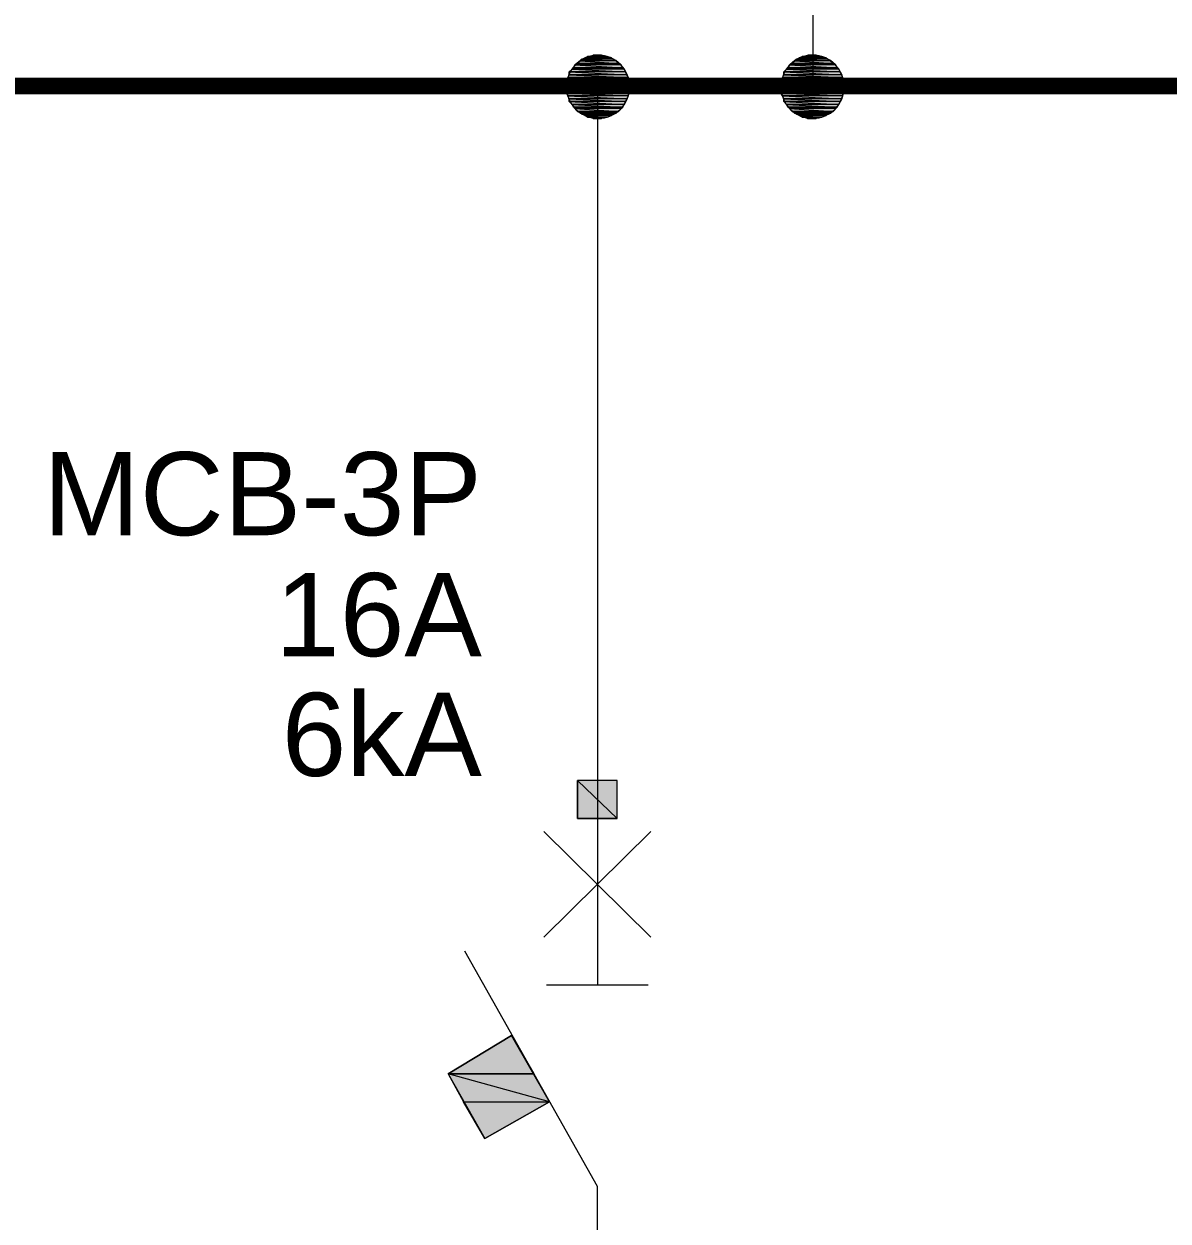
# Model space of a CAD drawing. Header units: millimetres. Extents: x -33055 to 42243, y -56860 to 24450.
# Drawn here: x -9844 to -6405, y 11464 to 15061 of the extents above; entities that cross this region are included whole.
import ezdxf
from ezdxf.enums import TextEntityAlignment as Align

# ---------------------------------------------------------------- set-up
doc = ezdxf.new("R2010")
doc.units = ezdxf.units.MM
for name, color, linetype in [('E-BUSBAR', 7, 'Continuous'), ('E-SLD', 7, 'Continuous'), ('E-TEXT', 7, 'Continuous')]:
    doc.layers.add(name, color=color, linetype=linetype)
doc.styles.add('ARIAL', font='arial.ttf')

msp = doc.modelspace()

# ---------------------------------------------------------------- hatches: boundary and pattern name
at = {"layer": 'E-SLD'}
h = msp.add_hatch(color=7, dxfattribs=at)
h.dxf.hatch_style = 1
h.paths.add_polyline_path([(-8107.6, 14967), (-8133, 14967), (-8094.9, 14962.8), (-8107.6, 14967)])
h.paths.add_polyline_path([(-8133, 14967), (-8094.9, 14962.8), (-8137.3, 14962.8), (-8133, 14967)])
h = msp.add_hatch(color=7, dxfattribs=at)
h.dxf.hatch_style = 1
h.paths.add_polyline_path([(-8116.1, 14967), (-8107.6, 14967), (-8133, 14967), (-8116.1, 14967)])
h = msp.add_hatch(color=7, dxfattribs=at)
h.dxf.hatch_style = 1
h.paths.add_polyline_path([(-7462.9, 14967), (-7488.3, 14967), (-7450.2, 14962.8), (-7462.9, 14967)])
h.paths.add_polyline_path([(-7488.3, 14967), (-7450.2, 14962.8), (-7492.6, 14962.8), (-7488.3, 14967)])
h = msp.add_hatch(color=7, dxfattribs=at)
h.dxf.hatch_style = 1
h.paths.add_polyline_path([(-7471.4, 14967), (-7462.9, 14967), (-7488.3, 14967), (-7471.4, 14967)])
h = msp.add_hatch(color=7, dxfattribs=at)
h.dxf.hatch_style = 1
h.paths.add_polyline_path([(-8044.1, 14928.9), (-8192.3, 14928.9), (-8039.9, 14924.7), (-8044.1, 14928.9)])
h.paths.add_polyline_path([(-8192.3, 14928.9), (-8039.9, 14924.7), (-8196.5, 14924.7), (-8192.3, 14928.9)])
h = msp.add_hatch(color=7, dxfattribs=at)
h.dxf.hatch_style = 1
h.paths.add_polyline_path([(-8048.4, 14937.4), (-8188.1, 14937.4), (-8044.1, 14928.9), (-8048.4, 14937.4)])
h.paths.add_polyline_path([(-8188.1, 14937.4), (-8044.1, 14928.9), (-8192.3, 14928.9), (-8188.1, 14937.4)])
h = msp.add_hatch(color=7, dxfattribs=at)
h.dxf.hatch_style = 1
h.paths.add_polyline_path([(-8056.8, 14941.6), (-8179.6, 14941.6), (-8048.4, 14937.4), (-8056.8, 14941.6)])
h.paths.add_polyline_path([(-8179.6, 14941.6), (-8048.4, 14937.4), (-8188.1, 14937.4), (-8179.6, 14941.6)])
h = msp.add_hatch(color=7, dxfattribs=at)
h.dxf.hatch_style = 1
h.paths.add_polyline_path([(-8065.3, 14950.1), (-8171.1, 14950.1), (-8056.8, 14941.6), (-8065.3, 14950.1)])
h.paths.add_polyline_path([(-8171.1, 14950.1), (-8056.8, 14941.6), (-8179.6, 14941.6), (-8171.1, 14950.1)])
h = msp.add_hatch(color=7, dxfattribs=at)
h.dxf.hatch_style = 1
h.paths.add_polyline_path([(-8073.8, 14954.3), (-8166.9, 14954.3), (-8065.3, 14950.1), (-8073.8, 14954.3)])
h.paths.add_polyline_path([(-8166.9, 14954.3), (-8065.3, 14950.1), (-8171.1, 14950.1), (-8166.9, 14954.3)])
h = msp.add_hatch(color=7, dxfattribs=at)
h.dxf.hatch_style = 1
h.paths.add_polyline_path([(-8078, 14958.6), (-8158.4, 14958.6), (-8073.8, 14954.3), (-8078, 14958.6)])
h.paths.add_polyline_path([(-8158.4, 14958.6), (-8073.8, 14954.3), (-8166.9, 14954.3), (-8158.4, 14958.6)])
h = msp.add_hatch(color=7, dxfattribs=at)
h.dxf.hatch_style = 1
h.paths.add_polyline_path([(-8090.7, 14962.8), (-8150, 14962.8), (-8078, 14958.6), (-8090.7, 14962.8)])
h.paths.add_polyline_path([(-8150, 14962.8), (-8078, 14958.6), (-8158.4, 14958.6), (-8150, 14962.8)])
h = msp.add_hatch(color=7, dxfattribs=at)
h.dxf.hatch_style = 1
h.paths.add_polyline_path([(-8094.9, 14962.8), (-8137.3, 14962.8), (-8090.7, 14962.8), (-8094.9, 14962.8)])
h.paths.add_polyline_path([(-8137.3, 14962.8), (-8090.7, 14962.8), (-8150, 14962.8), (-8137.3, 14962.8)])
h = msp.add_hatch(color=7, dxfattribs=at)
h.dxf.hatch_style = 1
h.paths.add_polyline_path([(-7399.4, 14928.9), (-7547.6, 14928.9), (-7395.2, 14924.7), (-7399.4, 14928.9)])
h.paths.add_polyline_path([(-7547.6, 14928.9), (-7395.2, 14924.7), (-7551.8, 14924.7), (-7547.6, 14928.9)])
h = msp.add_hatch(color=7, dxfattribs=at)
h.dxf.hatch_style = 1
h.paths.add_polyline_path([(-7403.7, 14937.4), (-7543.4, 14937.4), (-7399.4, 14928.9), (-7403.7, 14937.4)])
h.paths.add_polyline_path([(-7543.4, 14937.4), (-7399.4, 14928.9), (-7547.6, 14928.9), (-7543.4, 14937.4)])
h = msp.add_hatch(color=7, dxfattribs=at)
h.dxf.hatch_style = 1
h.paths.add_polyline_path([(-7412.1, 14941.6), (-7534.9, 14941.6), (-7403.7, 14937.4), (-7412.1, 14941.6)])
h.paths.add_polyline_path([(-7534.9, 14941.6), (-7403.7, 14937.4), (-7543.4, 14937.4), (-7534.9, 14941.6)])
h = msp.add_hatch(color=7, dxfattribs=at)
h.dxf.hatch_style = 1
h.paths.add_polyline_path([(-7420.6, 14950.1), (-7526.4, 14950.1), (-7412.1, 14941.6), (-7420.6, 14950.1)])
h.paths.add_polyline_path([(-7526.4, 14950.1), (-7412.1, 14941.6), (-7534.9, 14941.6), (-7526.4, 14950.1)])
h = msp.add_hatch(color=7, dxfattribs=at)
h.dxf.hatch_style = 1
h.paths.add_polyline_path([(-7429.1, 14954.3), (-7522.2, 14954.3), (-7420.6, 14950.1), (-7429.1, 14954.3)])
h.paths.add_polyline_path([(-7522.2, 14954.3), (-7420.6, 14950.1), (-7526.4, 14950.1), (-7522.2, 14954.3)])
h = msp.add_hatch(color=7, dxfattribs=at)
h.dxf.hatch_style = 1
h.paths.add_polyline_path([(-7433.3, 14958.6), (-7513.7, 14958.6), (-7429.1, 14954.3), (-7433.3, 14958.6)])
h.paths.add_polyline_path([(-7513.7, 14958.6), (-7429.1, 14954.3), (-7522.2, 14954.3), (-7513.7, 14958.6)])
h = msp.add_hatch(color=7, dxfattribs=at)
h.dxf.hatch_style = 1
h.paths.add_polyline_path([(-7446, 14962.8), (-7505.3, 14962.8), (-7433.3, 14958.6), (-7446, 14962.8)])
h.paths.add_polyline_path([(-7505.3, 14962.8), (-7433.3, 14958.6), (-7513.7, 14958.6), (-7505.3, 14962.8)])
h = msp.add_hatch(color=7, dxfattribs=at)
h.dxf.hatch_style = 1
h.paths.add_polyline_path([(-7450.2, 14962.8), (-7492.6, 14962.8), (-7446, 14962.8), (-7450.2, 14962.8)])
h.paths.add_polyline_path([(-7492.6, 14962.8), (-7446, 14962.8), (-7505.3, 14962.8), (-7492.6, 14962.8)])
h = msp.add_hatch(color=7, dxfattribs=at)
h.dxf.hatch_style = 1
h.paths.add_polyline_path([(-8027.2, 14899.3), (-8209.2, 14899.3), (-8027.2, 14890.8), (-8027.2, 14899.3)])
h.paths.add_polyline_path([(-8209.2, 14899.3), (-8027.2, 14890.8), (-8213.5, 14890.8), (-8209.2, 14899.3)])
h = msp.add_hatch(color=7, dxfattribs=at)
h.dxf.hatch_style = 1
h.paths.add_polyline_path([(-8031.4, 14907.8), (-8205, 14907.8), (-8027.2, 14899.3), (-8031.4, 14907.8)])
h.paths.add_polyline_path([(-8205, 14907.8), (-8027.2, 14899.3), (-8209.2, 14899.3), (-8205, 14907.8)])
h = msp.add_hatch(color=7, dxfattribs=at)
h.dxf.hatch_style = 1
h.paths.add_polyline_path([(-8039.9, 14924.7), (-8196.5, 14924.7), (-8035.7, 14916.2), (-8039.9, 14924.7)])
h.paths.add_polyline_path([(-8196.5, 14924.7), (-8035.7, 14916.2), (-8205, 14916.2), (-8196.5, 14924.7)])
h = msp.add_hatch(color=7, dxfattribs=at)
h.dxf.hatch_style = 1
h.paths.add_polyline_path([(-8035.7, 14916.2), (-8205, 14916.2), (-8031.4, 14907.8), (-8035.7, 14916.2)])
h.paths.add_polyline_path([(-8205, 14916.2), (-8031.4, 14907.8), (-8205, 14907.8), (-8205, 14916.2)])
h = msp.add_hatch(color=7, dxfattribs=at)
h.dxf.hatch_style = 1
h.paths.add_polyline_path([(-7382.5, 14899.3), (-7564.5, 14899.3), (-7382.5, 14890.8), (-7382.5, 14899.3)])
h.paths.add_polyline_path([(-7564.5, 14899.3), (-7382.5, 14890.8), (-7568.8, 14890.8), (-7564.5, 14899.3)])
h = msp.add_hatch(color=7, dxfattribs=at)
h.dxf.hatch_style = 1
h.paths.add_polyline_path([(-7386.7, 14907.8), (-7560.3, 14907.8), (-7382.5, 14899.3), (-7386.7, 14907.8)])
h.paths.add_polyline_path([(-7560.3, 14907.8), (-7382.5, 14899.3), (-7564.5, 14899.3), (-7560.3, 14907.8)])
h = msp.add_hatch(color=7, dxfattribs=at)
h.dxf.hatch_style = 1
h.paths.add_polyline_path([(-7395.2, 14924.7), (-7551.8, 14924.7), (-7391, 14916.2), (-7395.2, 14924.7)])
h.paths.add_polyline_path([(-7551.8, 14924.7), (-7391, 14916.2), (-7560.3, 14916.2), (-7551.8, 14924.7)])
h = msp.add_hatch(color=7, dxfattribs=at)
h.dxf.hatch_style = 1
h.paths.add_polyline_path([(-7391, 14916.2), (-7560.3, 14916.2), (-7386.7, 14907.8), (-7391, 14916.2)])
h.paths.add_polyline_path([(-7560.3, 14916.2), (-7386.7, 14907.8), (-7560.3, 14907.8), (-7560.3, 14916.2)])
h = msp.add_hatch(color=7, dxfattribs=at)
h.dxf.hatch_style = 1
h.paths.add_polyline_path([(-8027.2, 14890.8), (-8213.5, 14890.8), (-8023, 14882.4), (-8027.2, 14890.8)])
h.paths.add_polyline_path([(-8213.5, 14890.8), (-8023, 14882.4), (-8213.5, 14882.4), (-8213.5, 14890.8)])
h = msp.add_hatch(color=7, dxfattribs=at)
h.dxf.hatch_style = 1
h.paths.add_polyline_path([(-8023, 14882.4), (-8213.5, 14882.4), (-8023, 14869.7), (-8023, 14882.4)])
h.paths.add_polyline_path([(-8213.5, 14882.4), (-8023, 14869.7), (-8213.5, 14869.7), (-8213.5, 14882.4)])
h = msp.add_hatch(color=7, dxfattribs=at)
h.dxf.hatch_style = 1
h.paths.add_polyline_path([(-8023, 14869.7), (-8213.5, 14869.7), (-8023, 14861.2), (-8023, 14869.7)])
h.paths.add_polyline_path([(-8213.5, 14869.7), (-8023, 14861.2), (-8213.5, 14861.2), (-8213.5, 14869.7)])
h = msp.add_hatch(color=7, dxfattribs=at)
h.dxf.hatch_style = 1
h.paths.add_polyline_path([(-8023, 14861.2), (-8213.5, 14861.2), (-8027.2, 14852.7), (-8023, 14861.2)])
h.paths.add_polyline_path([(-8213.5, 14861.2), (-8027.2, 14852.7), (-8213.5, 14852.7), (-8213.5, 14861.2)])
h = msp.add_hatch(color=7, dxfattribs=at)
h.dxf.hatch_style = 1
h.paths.add_polyline_path([(-7382.5, 14890.8), (-7568.8, 14890.8), (-7378.3, 14882.4), (-7382.5, 14890.8)])
h.paths.add_polyline_path([(-7568.8, 14890.8), (-7378.3, 14882.4), (-7568.8, 14882.4), (-7568.8, 14890.8)])
h = msp.add_hatch(color=7, dxfattribs=at)
h.dxf.hatch_style = 1
h.paths.add_polyline_path([(-7378.3, 14882.4), (-7568.8, 14882.4), (-7378.3, 14869.7), (-7378.3, 14882.4)])
h.paths.add_polyline_path([(-7568.8, 14882.4), (-7378.3, 14869.7), (-7568.8, 14869.7), (-7568.8, 14882.4)])
h = msp.add_hatch(color=7, dxfattribs=at)
h.dxf.hatch_style = 1
h.paths.add_polyline_path([(-7378.3, 14869.7), (-7568.8, 14869.7), (-7378.3, 14861.2), (-7378.3, 14869.7)])
h.paths.add_polyline_path([(-7568.8, 14869.7), (-7378.3, 14861.2), (-7568.8, 14861.2), (-7568.8, 14869.7)])
h = msp.add_hatch(color=7, dxfattribs=at)
h.dxf.hatch_style = 1
h.paths.add_polyline_path([(-7378.3, 14861.2), (-7568.8, 14861.2), (-7382.5, 14852.7), (-7378.3, 14861.2)])
h.paths.add_polyline_path([(-7568.8, 14861.2), (-7382.5, 14852.7), (-7568.8, 14852.7), (-7568.8, 14861.2)])
h = msp.add_hatch(color=7, dxfattribs=at)
h.dxf.hatch_style = 1
h.paths.add_polyline_path([(-8027.2, 14852.7), (-8213.5, 14852.7), (-8027.2, 14844.3), (-8027.2, 14852.7)])
h.paths.add_polyline_path([(-8213.5, 14852.7), (-8027.2, 14844.3), (-8209.2, 14844.3), (-8213.5, 14852.7)])
h = msp.add_hatch(color=7, dxfattribs=at)
h.dxf.hatch_style = 1
h.paths.add_polyline_path([(-8027.2, 14844.3), (-8209.2, 14844.3), (-8031.4, 14835.8), (-8027.2, 14844.3)])
h.paths.add_polyline_path([(-8209.2, 14844.3), (-8031.4, 14835.8), (-8205, 14835.8), (-8209.2, 14844.3)])
h = msp.add_hatch(color=7, dxfattribs=at)
h.dxf.hatch_style = 1
h.paths.add_polyline_path([(-8031.4, 14835.8), (-8205, 14835.8), (-8035.7, 14827.3), (-8031.4, 14835.8)])
h.paths.add_polyline_path([(-8205, 14835.8), (-8035.7, 14827.3), (-8205, 14827.3), (-8205, 14835.8)])
h = msp.add_hatch(color=7, dxfattribs=at)
h.dxf.hatch_style = 1
h.paths.add_polyline_path([(-8035.7, 14827.3), (-8205, 14827.3), (-8039.9, 14818.9), (-8035.7, 14827.3)])
h.paths.add_polyline_path([(-8205, 14827.3), (-8039.9, 14818.9), (-8196.5, 14818.9), (-8205, 14827.3)])
h = msp.add_hatch(color=7, dxfattribs=at)
h.dxf.hatch_style = 1
h.paths.add_polyline_path([(-7382.5, 14852.7), (-7568.8, 14852.7), (-7382.5, 14844.3), (-7382.5, 14852.7)])
h.paths.add_polyline_path([(-7568.8, 14852.7), (-7382.5, 14844.3), (-7564.5, 14844.3), (-7568.8, 14852.7)])
h = msp.add_hatch(color=7, dxfattribs=at)
h.dxf.hatch_style = 1
h.paths.add_polyline_path([(-7382.5, 14844.3), (-7564.5, 14844.3), (-7386.7, 14835.8), (-7382.5, 14844.3)])
h.paths.add_polyline_path([(-7564.5, 14844.3), (-7386.7, 14835.8), (-7560.3, 14835.8), (-7564.5, 14844.3)])
h = msp.add_hatch(color=7, dxfattribs=at)
h.dxf.hatch_style = 1
h.paths.add_polyline_path([(-7386.7, 14835.8), (-7560.3, 14835.8), (-7391, 14827.3), (-7386.7, 14835.8)])
h.paths.add_polyline_path([(-7560.3, 14835.8), (-7391, 14827.3), (-7560.3, 14827.3), (-7560.3, 14835.8)])
h = msp.add_hatch(color=7, dxfattribs=at)
h.dxf.hatch_style = 1
h.paths.add_polyline_path([(-7391, 14827.3), (-7560.3, 14827.3), (-7395.2, 14818.9), (-7391, 14827.3)])
h.paths.add_polyline_path([(-7560.3, 14827.3), (-7395.2, 14818.9), (-7551.8, 14818.9), (-7560.3, 14827.3)])
h = msp.add_hatch(color=7, dxfattribs=at)
h.dxf.hatch_style = 1
h.paths.add_polyline_path([(-8039.9, 14818.9), (-8196.5, 14818.9), (-8044.1, 14810.4), (-8039.9, 14818.9)])
h.paths.add_polyline_path([(-8196.5, 14818.9), (-8044.1, 14810.4), (-8192.3, 14810.4), (-8196.5, 14818.9)])
h = msp.add_hatch(color=7, dxfattribs=at)
h.dxf.hatch_style = 1
h.paths.add_polyline_path([(-8044.1, 14810.4), (-8192.3, 14810.4), (-8048.4, 14806.2), (-8044.1, 14810.4)])
h.paths.add_polyline_path([(-8192.3, 14810.4), (-8048.4, 14806.2), (-8188.1, 14806.2), (-8192.3, 14810.4)])
h = msp.add_hatch(color=7, dxfattribs=at)
h.dxf.hatch_style = 1
h.paths.add_polyline_path([(-8048.4, 14806.2), (-8188.1, 14806.2), (-8056.8, 14797.7), (-8048.4, 14806.2)])
h.paths.add_polyline_path([(-8188.1, 14806.2), (-8056.8, 14797.7), (-8179.6, 14797.7), (-8188.1, 14806.2)])
h = msp.add_hatch(color=7, dxfattribs=at)
h.dxf.hatch_style = 1
h.paths.add_polyline_path([(-8056.8, 14797.7), (-8179.6, 14797.7), (-8065.3, 14793.5), (-8056.8, 14797.7)])
h.paths.add_polyline_path([(-8179.6, 14797.7), (-8065.3, 14793.5), (-8171.1, 14793.5), (-8179.6, 14797.7)])
h = msp.add_hatch(color=7, dxfattribs=at)
h.dxf.hatch_style = 1
h.paths.add_polyline_path([(-8065.3, 14793.5), (-8171.1, 14793.5), (-8073.8, 14789.2), (-8065.3, 14793.5)])
h.paths.add_polyline_path([(-8171.1, 14793.5), (-8073.8, 14789.2), (-8166.9, 14789.2), (-8171.1, 14793.5)])
h = msp.add_hatch(color=7, dxfattribs=at)
h.dxf.hatch_style = 1
h.paths.add_polyline_path([(-8073.8, 14789.2), (-8166.9, 14789.2), (-8078, 14785), (-8073.8, 14789.2)])
h.paths.add_polyline_path([(-8166.9, 14789.2), (-8078, 14785), (-8158.4, 14785), (-8166.9, 14789.2)])
h = msp.add_hatch(color=7, dxfattribs=at)
h.dxf.hatch_style = 1
h.paths.add_polyline_path([(-8078, 14785), (-8158.4, 14785), (-8090.7, 14780.8), (-8078, 14785)])
h.paths.add_polyline_path([(-8158.4, 14785), (-8090.7, 14780.8), (-8150, 14780.8), (-8158.4, 14785)])
h = msp.add_hatch(color=7, dxfattribs=at)
h.dxf.hatch_style = 1
h.paths.add_polyline_path([(-7395.2, 14818.9), (-7551.8, 14818.9), (-7399.4, 14810.4), (-7395.2, 14818.9)])
h.paths.add_polyline_path([(-7551.8, 14818.9), (-7399.4, 14810.4), (-7547.6, 14810.4), (-7551.8, 14818.9)])
h = msp.add_hatch(color=7, dxfattribs=at)
h.dxf.hatch_style = 1
h.paths.add_polyline_path([(-7399.4, 14810.4), (-7547.6, 14810.4), (-7403.7, 14806.2), (-7399.4, 14810.4)])
h.paths.add_polyline_path([(-7547.6, 14810.4), (-7403.7, 14806.2), (-7543.4, 14806.2), (-7547.6, 14810.4)])
h = msp.add_hatch(color=7, dxfattribs=at)
h.dxf.hatch_style = 1
h.paths.add_polyline_path([(-7403.7, 14806.2), (-7543.4, 14806.2), (-7412.1, 14797.7), (-7403.7, 14806.2)])
h.paths.add_polyline_path([(-7543.4, 14806.2), (-7412.1, 14797.7), (-7534.9, 14797.7), (-7543.4, 14806.2)])
h = msp.add_hatch(color=7, dxfattribs=at)
h.dxf.hatch_style = 1
h.paths.add_polyline_path([(-7412.1, 14797.7), (-7534.9, 14797.7), (-7420.6, 14793.5), (-7412.1, 14797.7)])
h.paths.add_polyline_path([(-7534.9, 14797.7), (-7420.6, 14793.5), (-7526.4, 14793.5), (-7534.9, 14797.7)])
h = msp.add_hatch(color=7, dxfattribs=at)
h.dxf.hatch_style = 1
h.paths.add_polyline_path([(-7420.6, 14793.5), (-7526.4, 14793.5), (-7429.1, 14789.2), (-7420.6, 14793.5)])
h.paths.add_polyline_path([(-7526.4, 14793.5), (-7429.1, 14789.2), (-7522.2, 14789.2), (-7526.4, 14793.5)])
h = msp.add_hatch(color=7, dxfattribs=at)
h.dxf.hatch_style = 1
h.paths.add_polyline_path([(-7429.1, 14789.2), (-7522.2, 14789.2), (-7433.3, 14785), (-7429.1, 14789.2)])
h.paths.add_polyline_path([(-7522.2, 14789.2), (-7433.3, 14785), (-7513.7, 14785), (-7522.2, 14789.2)])
h = msp.add_hatch(color=7, dxfattribs=at)
h.dxf.hatch_style = 1
h.paths.add_polyline_path([(-7433.3, 14785), (-7513.7, 14785), (-7446, 14780.8), (-7433.3, 14785)])
h.paths.add_polyline_path([(-7513.7, 14785), (-7446, 14780.8), (-7505.3, 14780.8), (-7513.7, 14785)])
h = msp.add_hatch(color=7, dxfattribs=at)
h.dxf.hatch_style = 1
h.paths.add_polyline_path([(-8090.7, 14780.8), (-8150, 14780.8), (-8094.9, 14780.8), (-8090.7, 14780.8)])
h.paths.add_polyline_path([(-8150, 14780.8), (-8094.9, 14780.8), (-8137.3, 14780.8), (-8150, 14780.8)])
h = msp.add_hatch(color=7, dxfattribs=at)
h.dxf.hatch_style = 1
h.paths.add_polyline_path([(-8137.3, 14780.8), (-8133, 14776.5), (-8107.6, 14776.5), (-8137.3, 14780.8)])
h.paths.add_polyline_path([(-8133, 14776.5), (-8107.6, 14776.5), (-8116.1, 14776.5), (-8133, 14776.5)])
h = msp.add_hatch(color=7, dxfattribs=at)
h.dxf.hatch_style = 1
h.paths.add_polyline_path([(-8137.3, 14780.8), (-8094.9, 14780.8), (-8107.6, 14776.5), (-8137.3, 14780.8)])
h = msp.add_hatch(color=7, dxfattribs=at)
h.dxf.hatch_style = 1
h.paths.add_polyline_path([(-7446, 14780.8), (-7505.3, 14780.8), (-7450.2, 14780.8), (-7446, 14780.8)])
h.paths.add_polyline_path([(-7505.3, 14780.8), (-7450.2, 14780.8), (-7492.6, 14780.8), (-7505.3, 14780.8)])
h = msp.add_hatch(color=7, dxfattribs=at)
h.dxf.hatch_style = 1
h.paths.add_polyline_path([(-7492.6, 14780.8), (-7488.3, 14776.5), (-7462.9, 14776.5), (-7492.6, 14780.8)])
h.paths.add_polyline_path([(-7488.3, 14776.5), (-7462.9, 14776.5), (-7471.4, 14776.5), (-7488.3, 14776.5)])
h = msp.add_hatch(color=7, dxfattribs=at)
h.dxf.hatch_style = 1
h.paths.add_polyline_path([(-7492.6, 14780.8), (-7450.2, 14780.8), (-7462.9, 14776.5), (-7492.6, 14780.8)])
h = msp.add_hatch(color=7, dxfattribs=at)
h.dxf.hatch_style = 1
h.paths.add_polyline_path([(-8061.1, 12786.9), (-8179.6, 12786.9), (-8061.1, 12672.6), (-8061.1, 12786.9)])
h.paths.add_polyline_path([(-8179.6, 12786.9), (-8061.1, 12672.6), (-8179.6, 12672.6), (-8179.6, 12786.9)])
h = msp.add_hatch(color=7, dxfattribs=at)
h.dxf.hatch_style = 1
h.paths.add_polyline_path([(-8378.6, 12020.6), (-8310.8, 11906.3), (-8569.1, 11906.3), (-8378.6, 12020.6)])
h = msp.add_hatch(color=7, dxfattribs=at)
h.dxf.hatch_style = 1
h.paths.add_polyline_path([(-8569.1, 11906.3), (-8522.5, 11821.7), (-8264.3, 11821.7), (-8569.1, 11906.3)])
h.paths.add_polyline_path([(-8522.5, 11821.7), (-8264.3, 11821.7), (-8459, 11711.6), (-8522.5, 11821.7)])
h = msp.add_hatch(color=7, dxfattribs=at)
h.dxf.hatch_style = 1
h.paths.add_polyline_path([(-8569.1, 11906.3), (-8310.8, 11906.3), (-8264.3, 11821.7), (-8569.1, 11906.3)])

# ---------------------------------------------------------------- linework, layer by layer
at = {"layer": 'E-BUSBAR', "const_width": 50}
msp.add_lwpolyline([(-25283, 14874), (35929, 14874)], dxfattribs=at)
at = {"layer": 'E-SLD', "color": 7, "lineweight": 0}
for p, q in [((-7473.1, 23649.6), (-7473.1, 14873.9)), ((-8120.3, 14873.9), (-8120.3, 12173)), ((-8281.2, 12634.5), (-7959.5, 12317)), ((-7959.5, 12634.5), (-8281.2, 12317)), ((-8272.7, 12173), (-7967.9, 12173))]:
    msp.add_line(p, q, dxfattribs=at)
for points in [[(-8023, 14871.8), (-8024.9, 14891), (-8030.4, 14908.9), (-8039.2, 14925), (-8050.9, 14939.1), (-8064.9, 14950.8), (-8081.1, 14959.5), (-8099, 14965.1), (-8118.2, 14967), (-8137.4, 14965.1), (-8155.3, 14959.5), (-8171.5, 14950.8), (-8185.6, 14939.1), (-8197.2, 14925), (-8206, 14908.9), (-8211.5, 14891), (-8213.5, 14871.8), (-8211.5, 14852.6), (-8206, 14834.7), (-8197.2, 14818.5), (-8185.6, 14804.4), (-8171.5, 14792.8), (-8155.3, 14784), (-8137.4, 14778.5), (-8118.2, 14776.5), (-8099, 14778.5), (-8081.1, 14784), (-8064.9, 14792.8), (-8050.9, 14804.4), (-8039.2, 14818.5), (-8030.4, 14834.7), (-8024.9, 14852.6), (-8023, 14871.8)], [(-8133, 14967), (-8094.9, 14962.8), (-8137.3, 14962.8), (-8133, 14967)], [(-8116.1, 14967), (-8107.6, 14967), (-8133, 14967), (-8116.1, 14967)], [(-8107.6, 14967), (-8133, 14967), (-8094.9, 14962.8), (-8107.6, 14967)], [(-7378.3, 14871.8), (-7380.2, 14891), (-7385.7, 14908.9), (-7394.5, 14925), (-7406.2, 14939.1), (-7420.2, 14950.8), (-7436.4, 14959.5), (-7454.3, 14965.1), (-7473.5, 14967), (-7492.7, 14965.1), (-7510.6, 14959.5), (-7526.8, 14950.8), (-7540.9, 14939.1), (-7552.5, 14925), (-7561.3, 14908.9), (-7566.8, 14891), (-7568.8, 14871.8), (-7566.8, 14852.6), (-7561.3, 14834.7), (-7552.5, 14818.5), (-7540.9, 14804.4), (-7526.8, 14792.8), (-7510.6, 14784), (-7492.7, 14778.5), (-7473.5, 14776.5), (-7454.3, 14778.5), (-7436.4, 14784), (-7420.2, 14792.8), (-7406.2, 14804.4), (-7394.5, 14818.5), (-7385.7, 14834.7), (-7380.2, 14852.6), (-7378.3, 14871.8)], [(-7488.3, 14967), (-7450.2, 14962.8), (-7492.6, 14962.8), (-7488.3, 14967)], [(-7471.4, 14967), (-7462.9, 14967), (-7488.3, 14967), (-7471.4, 14967)], [(-7462.9, 14967), (-7488.3, 14967), (-7450.2, 14962.8), (-7462.9, 14967)], [(-8192.3, 14928.9), (-8039.9, 14924.7), (-8196.5, 14924.7), (-8192.3, 14928.9)], [(-8188.1, 14937.4), (-8044.1, 14928.9), (-8192.3, 14928.9), (-8188.1, 14937.4)], [(-8044.1, 14928.9), (-8192.3, 14928.9), (-8039.9, 14924.7), (-8044.1, 14928.9)], [(-8179.6, 14941.6), (-8048.4, 14937.4), (-8188.1, 14937.4), (-8179.6, 14941.6)], [(-8048.4, 14937.4), (-8188.1, 14937.4), (-8044.1, 14928.9), (-8048.4, 14937.4)], [(-8171.1, 14950.1), (-8056.8, 14941.6), (-8179.6, 14941.6), (-8171.1, 14950.1)], [(-8056.8, 14941.6), (-8179.6, 14941.6), (-8048.4, 14937.4), (-8056.8, 14941.6)], [(-8166.9, 14954.3), (-8065.3, 14950.1), (-8171.1, 14950.1), (-8166.9, 14954.3)], [(-8065.3, 14950.1), (-8171.1, 14950.1), (-8056.8, 14941.6), (-8065.3, 14950.1)], [(-8158.4, 14958.6), (-8073.8, 14954.3), (-8166.9, 14954.3), (-8158.4, 14958.6)], [(-8073.8, 14954.3), (-8166.9, 14954.3), (-8065.3, 14950.1), (-8073.8, 14954.3)], [(-8150, 14962.8), (-8078, 14958.6), (-8158.4, 14958.6), (-8150, 14962.8)], [(-8078, 14958.6), (-8158.4, 14958.6), (-8073.8, 14954.3), (-8078, 14958.6)], [(-8137.3, 14962.8), (-8090.7, 14962.8), (-8150, 14962.8), (-8137.3, 14962.8)], [(-8090.7, 14962.8), (-8150, 14962.8), (-8078, 14958.6), (-8090.7, 14962.8)], [(-8094.9, 14962.8), (-8137.3, 14962.8), (-8090.7, 14962.8), (-8094.9, 14962.8)], [(-7547.6, 14928.9), (-7395.2, 14924.7), (-7551.8, 14924.7), (-7547.6, 14928.9)], [(-7543.4, 14937.4), (-7399.4, 14928.9), (-7547.6, 14928.9), (-7543.4, 14937.4)], [(-7399.4, 14928.9), (-7547.6, 14928.9), (-7395.2, 14924.7), (-7399.4, 14928.9)], [(-7534.9, 14941.6), (-7403.7, 14937.4), (-7543.4, 14937.4), (-7534.9, 14941.6)], [(-7403.7, 14937.4), (-7543.4, 14937.4), (-7399.4, 14928.9), (-7403.7, 14937.4)], [(-7526.4, 14950.1), (-7412.1, 14941.6), (-7534.9, 14941.6), (-7526.4, 14950.1)], [(-7412.1, 14941.6), (-7534.9, 14941.6), (-7403.7, 14937.4), (-7412.1, 14941.6)], [(-7522.2, 14954.3), (-7420.6, 14950.1), (-7526.4, 14950.1), (-7522.2, 14954.3)], [(-7420.6, 14950.1), (-7526.4, 14950.1), (-7412.1, 14941.6), (-7420.6, 14950.1)], [(-7513.7, 14958.6), (-7429.1, 14954.3), (-7522.2, 14954.3), (-7513.7, 14958.6)], [(-7429.1, 14954.3), (-7522.2, 14954.3), (-7420.6, 14950.1), (-7429.1, 14954.3)], [(-7505.3, 14962.8), (-7433.3, 14958.6), (-7513.7, 14958.6), (-7505.3, 14962.8)], [(-7433.3, 14958.6), (-7513.7, 14958.6), (-7429.1, 14954.3), (-7433.3, 14958.6)], [(-7492.6, 14962.8), (-7446, 14962.8), (-7505.3, 14962.8), (-7492.6, 14962.8)], [(-7446, 14962.8), (-7505.3, 14962.8), (-7433.3, 14958.6), (-7446, 14962.8)], [(-7450.2, 14962.8), (-7492.6, 14962.8), (-7446, 14962.8), (-7450.2, 14962.8)], [(-8209.2, 14899.3), (-8027.2, 14890.8), (-8213.5, 14890.8), (-8209.2, 14899.3)], [(-8205, 14907.8), (-8027.2, 14899.3), (-8209.2, 14899.3), (-8205, 14907.8)], [(-8027.2, 14899.3), (-8209.2, 14899.3), (-8027.2, 14890.8), (-8027.2, 14899.3)], [(-8196.5, 14924.7), (-8035.7, 14916.2), (-8205, 14916.2), (-8196.5, 14924.7)], [(-8035.7, 14916.2), (-8205, 14916.2), (-8031.4, 14907.8), (-8035.7, 14916.2)], [(-8205, 14916.2), (-8031.4, 14907.8), (-8205, 14907.8), (-8205, 14916.2)], [(-8031.4, 14907.8), (-8205, 14907.8), (-8027.2, 14899.3), (-8031.4, 14907.8)], [(-8039.9, 14924.7), (-8196.5, 14924.7), (-8035.7, 14916.2), (-8039.9, 14924.7)], [(-7564.5, 14899.3), (-7382.5, 14890.8), (-7568.8, 14890.8), (-7564.5, 14899.3)], [(-7560.3, 14907.8), (-7382.5, 14899.3), (-7564.5, 14899.3), (-7560.3, 14907.8)], [(-7382.5, 14899.3), (-7564.5, 14899.3), (-7382.5, 14890.8), (-7382.5, 14899.3)], [(-7551.8, 14924.7), (-7391, 14916.2), (-7560.3, 14916.2), (-7551.8, 14924.7)], [(-7391, 14916.2), (-7560.3, 14916.2), (-7386.7, 14907.8), (-7391, 14916.2)], [(-7560.3, 14916.2), (-7386.7, 14907.8), (-7560.3, 14907.8), (-7560.3, 14916.2)], [(-7386.7, 14907.8), (-7560.3, 14907.8), (-7382.5, 14899.3), (-7386.7, 14907.8)], [(-7395.2, 14924.7), (-7551.8, 14924.7), (-7391, 14916.2), (-7395.2, 14924.7)], [(-8027.2, 14890.8), (-8213.5, 14890.8), (-8023, 14882.4), (-8027.2, 14890.8)], [(-8213.5, 14890.8), (-8023, 14882.4), (-8213.5, 14882.4), (-8213.5, 14890.8)], [(-8023, 14882.4), (-8213.5, 14882.4), (-8023, 14869.7), (-8023, 14882.4)], [(-8213.5, 14882.4), (-8023, 14869.7), (-8213.5, 14869.7), (-8213.5, 14882.4)], [(-8023, 14869.7), (-8213.5, 14869.7), (-8023, 14861.2), (-8023, 14869.7)], [(-8213.5, 14869.7), (-8023, 14861.2), (-8213.5, 14861.2), (-8213.5, 14869.7)], [(-8023, 14861.2), (-8213.5, 14861.2), (-8027.2, 14852.7), (-8023, 14861.2)], [(-8213.5, 14861.2), (-8027.2, 14852.7), (-8213.5, 14852.7), (-8213.5, 14861.2)], [(-7382.5, 14890.8), (-7568.8, 14890.8), (-7378.3, 14882.4), (-7382.5, 14890.8)], [(-7568.8, 14890.8), (-7378.3, 14882.4), (-7568.8, 14882.4), (-7568.8, 14890.8)], [(-7378.3, 14882.4), (-7568.8, 14882.4), (-7378.3, 14869.7), (-7378.3, 14882.4)], [(-7568.8, 14882.4), (-7378.3, 14869.7), (-7568.8, 14869.7), (-7568.8, 14882.4)], [(-7378.3, 14869.7), (-7568.8, 14869.7), (-7378.3, 14861.2), (-7378.3, 14869.7)], [(-7568.8, 14869.7), (-7378.3, 14861.2), (-7568.8, 14861.2), (-7568.8, 14869.7)], [(-7378.3, 14861.2), (-7568.8, 14861.2), (-7382.5, 14852.7), (-7378.3, 14861.2)], [(-7568.8, 14861.2), (-7382.5, 14852.7), (-7568.8, 14852.7), (-7568.8, 14861.2)], [(-8027.2, 14852.7), (-8213.5, 14852.7), (-8027.2, 14844.3), (-8027.2, 14852.7)], [(-8213.5, 14852.7), (-8027.2, 14844.3), (-8209.2, 14844.3), (-8213.5, 14852.7)], [(-8027.2, 14844.3), (-8209.2, 14844.3), (-8031.4, 14835.8), (-8027.2, 14844.3)], [(-8209.2, 14844.3), (-8031.4, 14835.8), (-8205, 14835.8), (-8209.2, 14844.3)], [(-8031.4, 14835.8), (-8205, 14835.8), (-8035.7, 14827.3), (-8031.4, 14835.8)], [(-8205, 14835.8), (-8035.7, 14827.3), (-8205, 14827.3), (-8205, 14835.8)], [(-8035.7, 14827.3), (-8205, 14827.3), (-8039.9, 14818.9), (-8035.7, 14827.3)], [(-8205, 14827.3), (-8039.9, 14818.9), (-8196.5, 14818.9), (-8205, 14827.3)], [(-7382.5, 14852.7), (-7568.8, 14852.7), (-7382.5, 14844.3), (-7382.5, 14852.7)], [(-7568.8, 14852.7), (-7382.5, 14844.3), (-7564.5, 14844.3), (-7568.8, 14852.7)], [(-7382.5, 14844.3), (-7564.5, 14844.3), (-7386.7, 14835.8), (-7382.5, 14844.3)], [(-7564.5, 14844.3), (-7386.7, 14835.8), (-7560.3, 14835.8), (-7564.5, 14844.3)], [(-7386.7, 14835.8), (-7560.3, 14835.8), (-7391, 14827.3), (-7386.7, 14835.8)], [(-7560.3, 14835.8), (-7391, 14827.3), (-7560.3, 14827.3), (-7560.3, 14835.8)], [(-7391, 14827.3), (-7560.3, 14827.3), (-7395.2, 14818.9), (-7391, 14827.3)], [(-7560.3, 14827.3), (-7395.2, 14818.9), (-7551.8, 14818.9), (-7560.3, 14827.3)], [(-8039.9, 14818.9), (-8196.5, 14818.9), (-8044.1, 14810.4), (-8039.9, 14818.9)], [(-8196.5, 14818.9), (-8044.1, 14810.4), (-8192.3, 14810.4), (-8196.5, 14818.9)], [(-8044.1, 14810.4), (-8192.3, 14810.4), (-8048.4, 14806.2), (-8044.1, 14810.4)], [(-8192.3, 14810.4), (-8048.4, 14806.2), (-8188.1, 14806.2), (-8192.3, 14810.4)], [(-8048.4, 14806.2), (-8188.1, 14806.2), (-8056.8, 14797.7), (-8048.4, 14806.2)], [(-8188.1, 14806.2), (-8056.8, 14797.7), (-8179.6, 14797.7), (-8188.1, 14806.2)], [(-8056.8, 14797.7), (-8179.6, 14797.7), (-8065.3, 14793.5), (-8056.8, 14797.7)], [(-8179.6, 14797.7), (-8065.3, 14793.5), (-8171.1, 14793.5), (-8179.6, 14797.7)], [(-8065.3, 14793.5), (-8171.1, 14793.5), (-8073.8, 14789.2), (-8065.3, 14793.5)], [(-8171.1, 14793.5), (-8073.8, 14789.2), (-8166.9, 14789.2), (-8171.1, 14793.5)], [(-8073.8, 14789.2), (-8166.9, 14789.2), (-8078, 14785), (-8073.8, 14789.2)], [(-8166.9, 14789.2), (-8078, 14785), (-8158.4, 14785), (-8166.9, 14789.2)], [(-8078, 14785), (-8158.4, 14785), (-8090.7, 14780.8), (-8078, 14785)], [(-8158.4, 14785), (-8090.7, 14780.8), (-8150, 14780.8), (-8158.4, 14785)], [(-7395.2, 14818.9), (-7551.8, 14818.9), (-7399.4, 14810.4), (-7395.2, 14818.9)], [(-7551.8, 14818.9), (-7399.4, 14810.4), (-7547.6, 14810.4), (-7551.8, 14818.9)], [(-7399.4, 14810.4), (-7547.6, 14810.4), (-7403.7, 14806.2), (-7399.4, 14810.4)], [(-7547.6, 14810.4), (-7403.7, 14806.2), (-7543.4, 14806.2), (-7547.6, 14810.4)], [(-7403.7, 14806.2), (-7543.4, 14806.2), (-7412.1, 14797.7), (-7403.7, 14806.2)], [(-7543.4, 14806.2), (-7412.1, 14797.7), (-7534.9, 14797.7), (-7543.4, 14806.2)], [(-7412.1, 14797.7), (-7534.9, 14797.7), (-7420.6, 14793.5), (-7412.1, 14797.7)], [(-7534.9, 14797.7), (-7420.6, 14793.5), (-7526.4, 14793.5), (-7534.9, 14797.7)], [(-7420.6, 14793.5), (-7526.4, 14793.5), (-7429.1, 14789.2), (-7420.6, 14793.5)], [(-7526.4, 14793.5), (-7429.1, 14789.2), (-7522.2, 14789.2), (-7526.4, 14793.5)], [(-7429.1, 14789.2), (-7522.2, 14789.2), (-7433.3, 14785), (-7429.1, 14789.2)], [(-7522.2, 14789.2), (-7433.3, 14785), (-7513.7, 14785), (-7522.2, 14789.2)], [(-7433.3, 14785), (-7513.7, 14785), (-7446, 14780.8), (-7433.3, 14785)], [(-7513.7, 14785), (-7446, 14780.8), (-7505.3, 14780.8), (-7513.7, 14785)], [(-8090.7, 14780.8), (-8150, 14780.8), (-8094.9, 14780.8), (-8090.7, 14780.8)], [(-8150, 14780.8), (-8094.9, 14780.8), (-8137.3, 14780.8), (-8150, 14780.8)], [(-8137.3, 14780.8), (-8133, 14776.5), (-8107.6, 14776.5), (-8137.3, 14780.8)], [(-8137.3, 14780.8), (-8094.9, 14780.8), (-8107.6, 14776.5), (-8137.3, 14780.8)], [(-8133, 14776.5), (-8107.6, 14776.5), (-8116.1, 14776.5), (-8133, 14776.5)], [(-7446, 14780.8), (-7505.3, 14780.8), (-7450.2, 14780.8), (-7446, 14780.8)], [(-7505.3, 14780.8), (-7450.2, 14780.8), (-7492.6, 14780.8), (-7505.3, 14780.8)], [(-7492.6, 14780.8), (-7488.3, 14776.5), (-7462.9, 14776.5), (-7492.6, 14780.8)], [(-7492.6, 14780.8), (-7450.2, 14780.8), (-7462.9, 14776.5), (-7492.6, 14780.8)], [(-7488.3, 14776.5), (-7462.9, 14776.5), (-7471.4, 14776.5), (-7488.3, 14776.5)], [(-8179.6, 12786.9), (-8179.6, 12672.6), (-8061.1, 12672.6), (-8061.1, 12786.9), (-8179.6, 12786.9)], [(-8179.6, 12786.9), (-8179.6, 12672.6), (-8061.1, 12672.6), (-8061.1, 12786.9), (-8179.6, 12786.9)], [(-8061.1, 12786.9), (-8179.6, 12786.9), (-8061.1, 12672.6), (-8061.1, 12786.9)], [(-8179.6, 12786.9), (-8061.1, 12672.6), (-8179.6, 12672.6), (-8179.6, 12786.9)], [(-8120.3, 11063.9), (-8120.3, 11567.7), (-8518.3, 12274.6)], [(-8459, 11711.6), (-8264.3, 11821.7), (-8378.6, 12020.6), (-8569.1, 11906.3), (-8459, 11711.6)], [(-8378.6, 12020.6), (-8310.8, 11906.3), (-8569.1, 11906.3), (-8378.6, 12020.6)], [(-8569.1, 11906.3), (-8522.5, 11821.7), (-8264.3, 11821.7), (-8569.1, 11906.3)], [(-8569.1, 11906.3), (-8310.8, 11906.3), (-8264.3, 11821.7), (-8569.1, 11906.3)], [(-8522.5, 11821.7), (-8264.3, 11821.7), (-8459, 11711.6), (-8522.5, 11821.7)]]:
    msp.add_lwpolyline(points, dxfattribs=at)

# ---------------------------------------------------------------- texts
at = {"layer": 'E-TEXT', "color": 7, "style": 'ARIAL'}
for s, p in [('MCB-3P', (-8467.5, 13524.2)), ('16A', (-8467.5, 13160.8)), ('6kA', (-8467.5, 12801))]:
    msp.add_text(s, height=249.81, dxfattribs=at).set_placement(p, align=Align.RIGHT)

doc.saveas('drawing.dxf')
